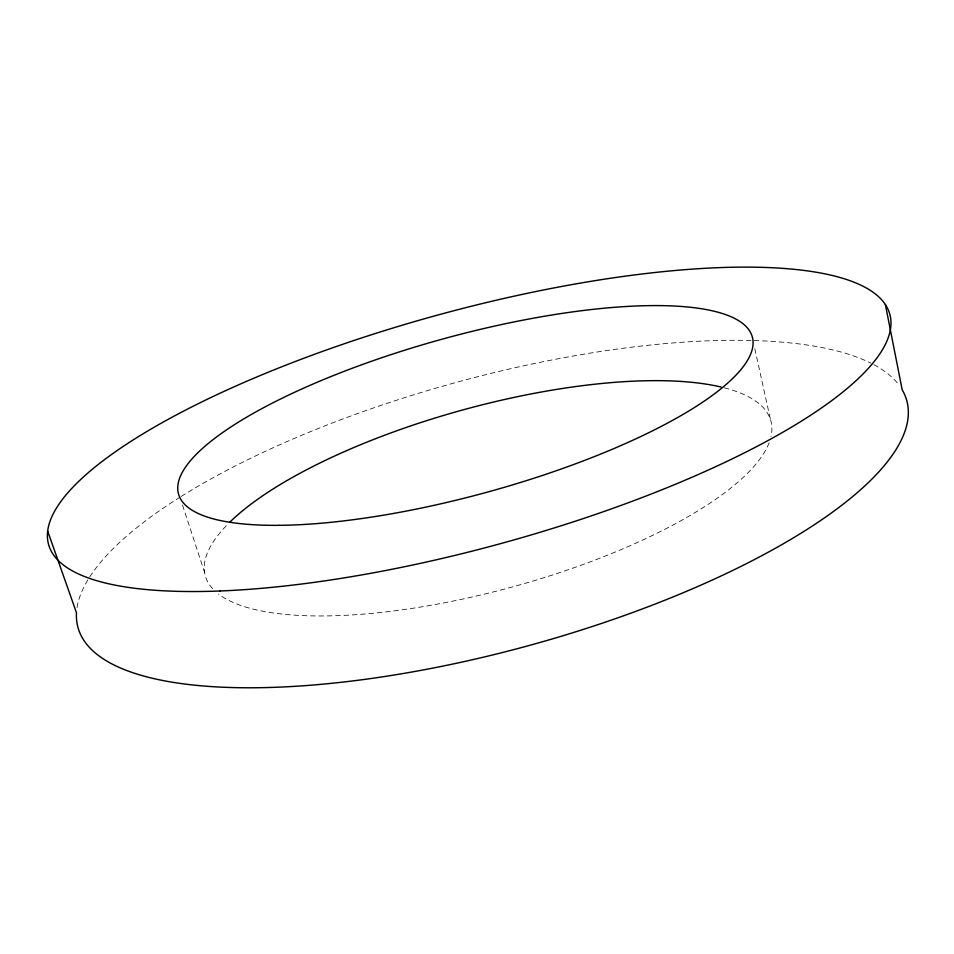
<?xml version="1.0" encoding="UTF-8"?>
<svg xmlns="http://www.w3.org/2000/svg" width="954" height="954" viewBox="0 0 954 954"><rect width="100%" height="100%" fill="white"/><g stroke="black" fill="none" stroke-linecap="round" stroke-linejoin="round"><path stroke-width="0.72" stroke-dasharray="4.77 3.58" d="M182.512 505.071L204.597 572.507M754.817 348.77L770.498 419.7M77.035 607.591A429.646 136.505 -15.3 0 1 179.841 497.284M181.153 496.462A429.646 136.505 -15.3 0 1 750.989 340.471M754.137 340.554A429.646 136.505 -15.3 0 1 870.823 363.128M873.816 364.666A429.646 136.505 -15.3 0 1 899.264 385.404M769.127 442.716A293.188 91.894 -15.3 0 1 513.49 586.627A293.188 91.894 -15.3 0 1 218.585 594.103M212.623 588.678A293.188 91.894 -15.3 0 1 228.602 523.364M724.301 387.825A293.188 91.894 -15.3 0 1 771.011 436.538"/><path stroke-width="1.43" d="M47.7 531.175L76.475 612.766A429.646 136.505 -15.3 0 0 524.032 646.884A429.646 136.505 -15.3 0 0 902.198 389.84L885.372 304.576M229.735 522.243A293.188 91.894 -15.3 0 1 462.463 410.029A293.188 91.894 -15.3 0 1 721.069 387.038M219.98 590.991A436.061 118.523 -15.3 0 0 888.484 336.965A436.061 118.523 -15.3 0 0 299.127 360.04A436.061 118.523 -15.3 0 0 219.98 590.991M279.188 525.332A297.445 79.731 -15.3 0 0 748.413 358.787A297.445 79.731 -15.3 0 0 368.614 362.281A297.445 79.731 -15.3 0 0 279.188 525.332"/></g></svg>
